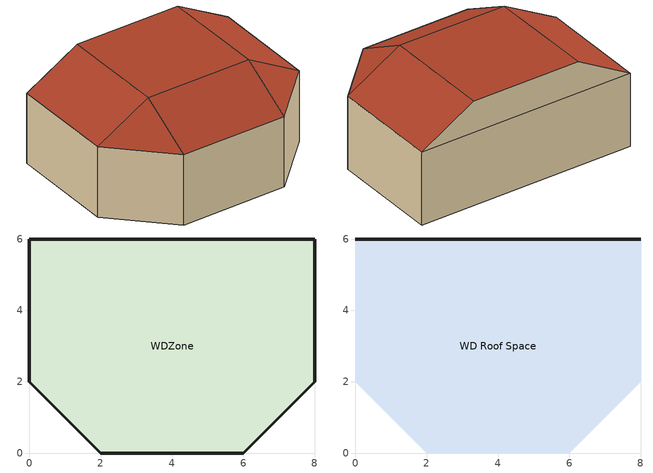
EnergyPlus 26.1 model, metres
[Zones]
WDZone
 floor ground (Slab Floor): 0,2 0,6 8,6 8,2 6,0 2,0 z0
 wall outside (Ext Wall): 2,0 6,0 8,2 8,6 0,6 0,2 2,0 z0:2.7
 ceiling adiabatic (Roof): 2,0 6,0 8,2 8,6 0,6 0,2 z2.7
WD Roof Space
 floor adiabatic (WD Light): 0,2 0,6 8,6 8,2 6,0 2,0 z2.7
 wall outside (WD Light): 0,6,2.7 2,6,3.85 6,6,3.85 8,6,2.7
 roof outside (WD Light): 2,2 6,2 6,6 2,6 z3.85; 2,0,2.7 6,0,2.7 6,2,3.85 2,2,3.85; 8,2,2.7 8,6,2.7 6,6,3.85 6,2,3.85; 0,2,2.7 2,2,3.85 2,6,3.85 0,6,2.7; 0,2,2.7 2,0,2.7 2,2,3.85; 6,0,2.7 8,2,2.7 6,2,3.85
[Building]
WD600: North Axis=0; Terrain=Country; Loads Convergence Tolerance Value=0.04; Temperature Convergence Tolerance Value=0.4; Solar Distribution=FullInteriorAndExterior; Maximum Number of Warmup Days=25; Minimum Number of Warmup Days=6
[Site:GroundTemperature:BuildingSurface]
18, 18, 18, 18, 18, 18, 18, 18, 18, 18, 18, 18
[Site:GroundReflectance]
0.2, 0.2, 0.2, 0.2, 0.2, 0.2, 0.2, 0.2, 0.2, 0.2, 0.2, 0.2
[Material:NoMass] Roughness=MediumRough; Thermal Absorptance=0.9; Solar Absorptance=0.7; Visible Absorptance=0.7
Name | Thermal Resistance
Ext Wall Ins | 1.975
Roof Ins | 4.202
Slab Floor Ins | 3.296
[Material] Roughness=MediumRough; Thermal Absorptance=0.9
Name | Thickness | Conductivity | Density | Specific Heat | Solar Absorptance | Visible Absorptance
Ext Wall Mass; Slab Floor Mass | 0.15 | 1.95 | 2300 | 1000 | 0.7 | 0.7
Roof Mass | 0.1 | 1.95 | 2300 | 1000 | 0.7 | 0.7
WD Light R1 | 0.05 | 0.05 | 500 | 1600 | 0.6 | 0.6
[Construction]
Ext Wall: Ext Wall Ins, Ext Wall Mass
Roof: Roof Ins, Roof Mass
Slab Floor: Slab Floor Ins, Slab Floor Mass
WD Light: WD Light R1
[Zone]
Name | Type | Multiplier
WD Roof Space
WDZone | 1 | 1
[HVACTemplate:Thermostat]
Ideal Thermostat: Heating Setpoint Schedule=Heating Setpoint; Cooling Setpoint Schedule=Cooling Setpoint
[Schedule:Compact]
Heating Setpoint: Through: 12/31, For: Weekdays SummerDesignDay WinterDesignDay, Until: 06:00, 17, Until: 18:00, 21, Until: 24:00, 17, For: AllOtherDays, Until: 24:00, 17
Cooling Setpoint: Through: 12/31, For: Weekdays SummerDesignDay WinterDesignDay, Until: 06:00, 28, Until: 18:00, 24, Until: 24:00, 28, For: AllOtherDays, Until: 24:00, 28
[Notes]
Exported by Pinocchio-EP 1.0.0+b0c9cf1.dirty (EnergyPlus input)
Profile: Standard 140 / validation (lib/compliance/profile140.js)
